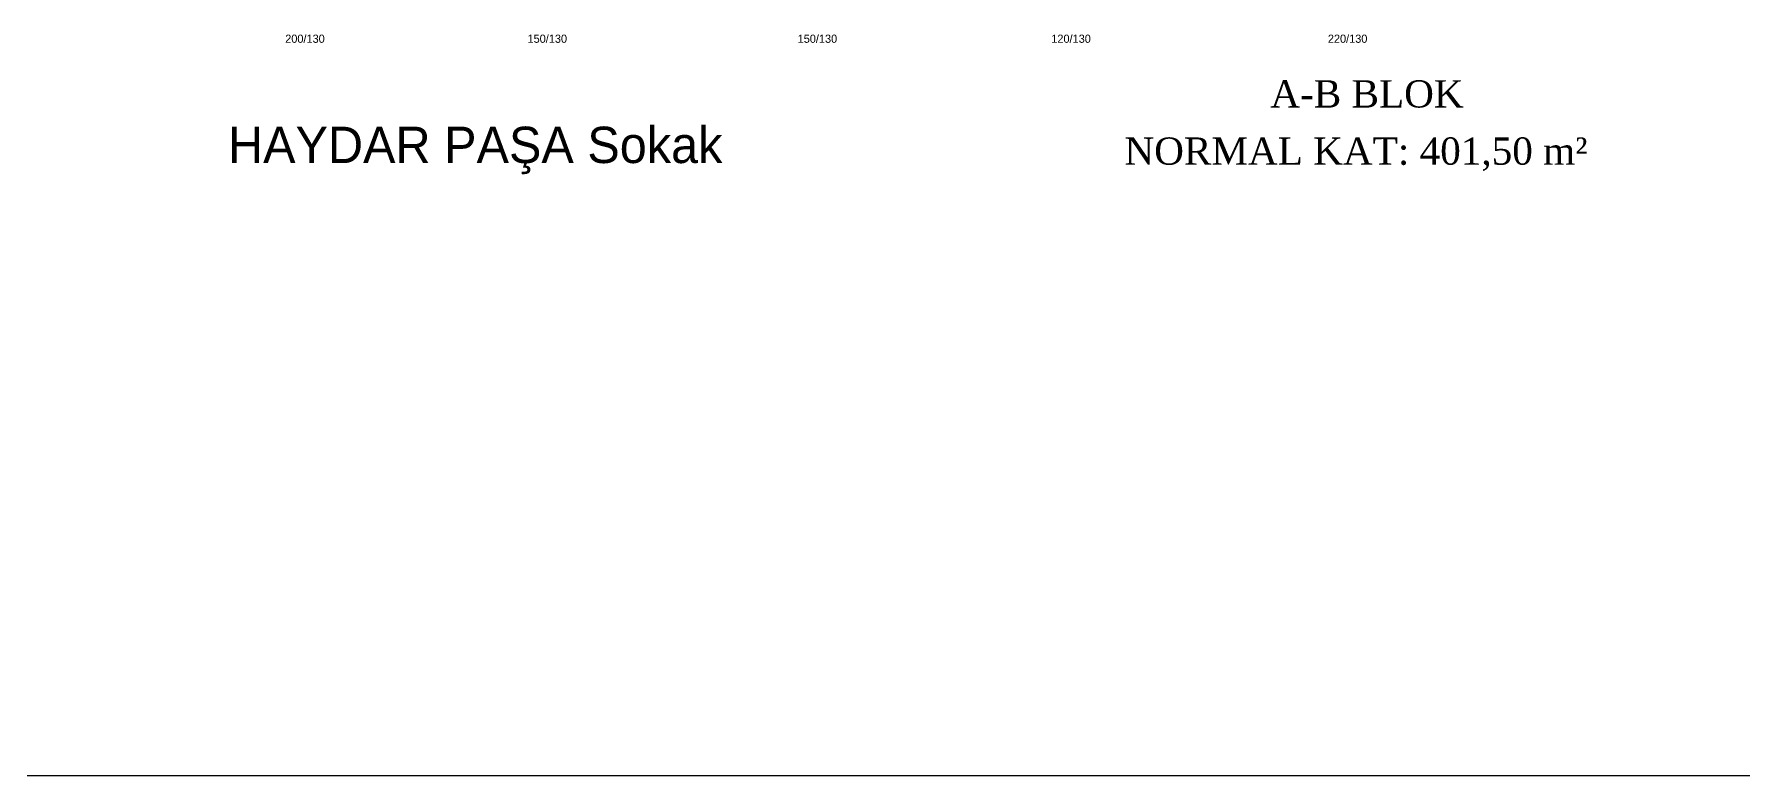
# Model space of a CAD drawing. Header units: centimetres. Extents: x 562865 to 1310255, y -148070 to 32737.
# Drawn here: x 616957 to 618837, y 16249 to 17065 of the extents above; entities that cross this region are included whole.
import ezdxf
from ezdxf.enums import TextEntityAlignment as Align

# ---------------------------------------------------------------- set-up
doc = ezdxf.new("R2010")
doc.units = ezdxf.units.CM
doc.header["$LTSCALE"] = 2.5
for name, color, linetype in [('mahal', 7, 'Continuous'), ('penc-yazi', 7, 'Continuous'), ('tarama', 173, 'Continuous')]:
    doc.layers.add(name, color=color, linetype=linetype)
doc.layers.add('Z_YOL_ADI', color=7, linetype='Continuous', lineweight=0)
doc.styles.add('autodim', font='times.ttf')
doc.styles.add('PINAR', font='comic.ttf')

msp = doc.modelspace()

# ---------------------------------------------------------------- linework, layer by layer
at = {"layer": 'tarama', "color": 1}
msp.add_lwpolyline([(616067.7, 20444.8), (624435.5, 20444.8), (624435.5, 16249.3), (616067.7, 16249.3)], close=True, dxfattribs=at)

# ---------------------------------------------------------------- texts
at = {"layer": 'mahal', "style": 'autodim'}
for s, p in [('A-B BLOK', (618423.8, 16984.6)), ('NORMAL KAT: 401,50 m²', (618411.7, 16921.7))]:
    msp.add_text(s, height=30, dxfattribs=at).set_placement(p, align=Align.CENTER)
at = {"layer": 'penc-yazi', "style": 'PINAR'}
for s, p in [('200/130', (617255.3, 17060.3)), ('150/130', (617521.9, 17060.3)), ('150/130', (617819.1, 17060.3)), ('120/130', (618098.2, 17060.3)), ('220/130', (618402.5, 17060.3))]:
    msp.add_text(s, height=9, dxfattribs=at).set_placement(p, align=Align.MIDDLE_CENTER)
at = {"layer": 'Z_YOL_ADI', "style": 'PINAR'}
msp.add_text('HAYDAR PAŞA Sokak', height=40, dxfattribs=at).set_placement((617170.6, 16923.5))

doc.saveas('drawing.dxf')
